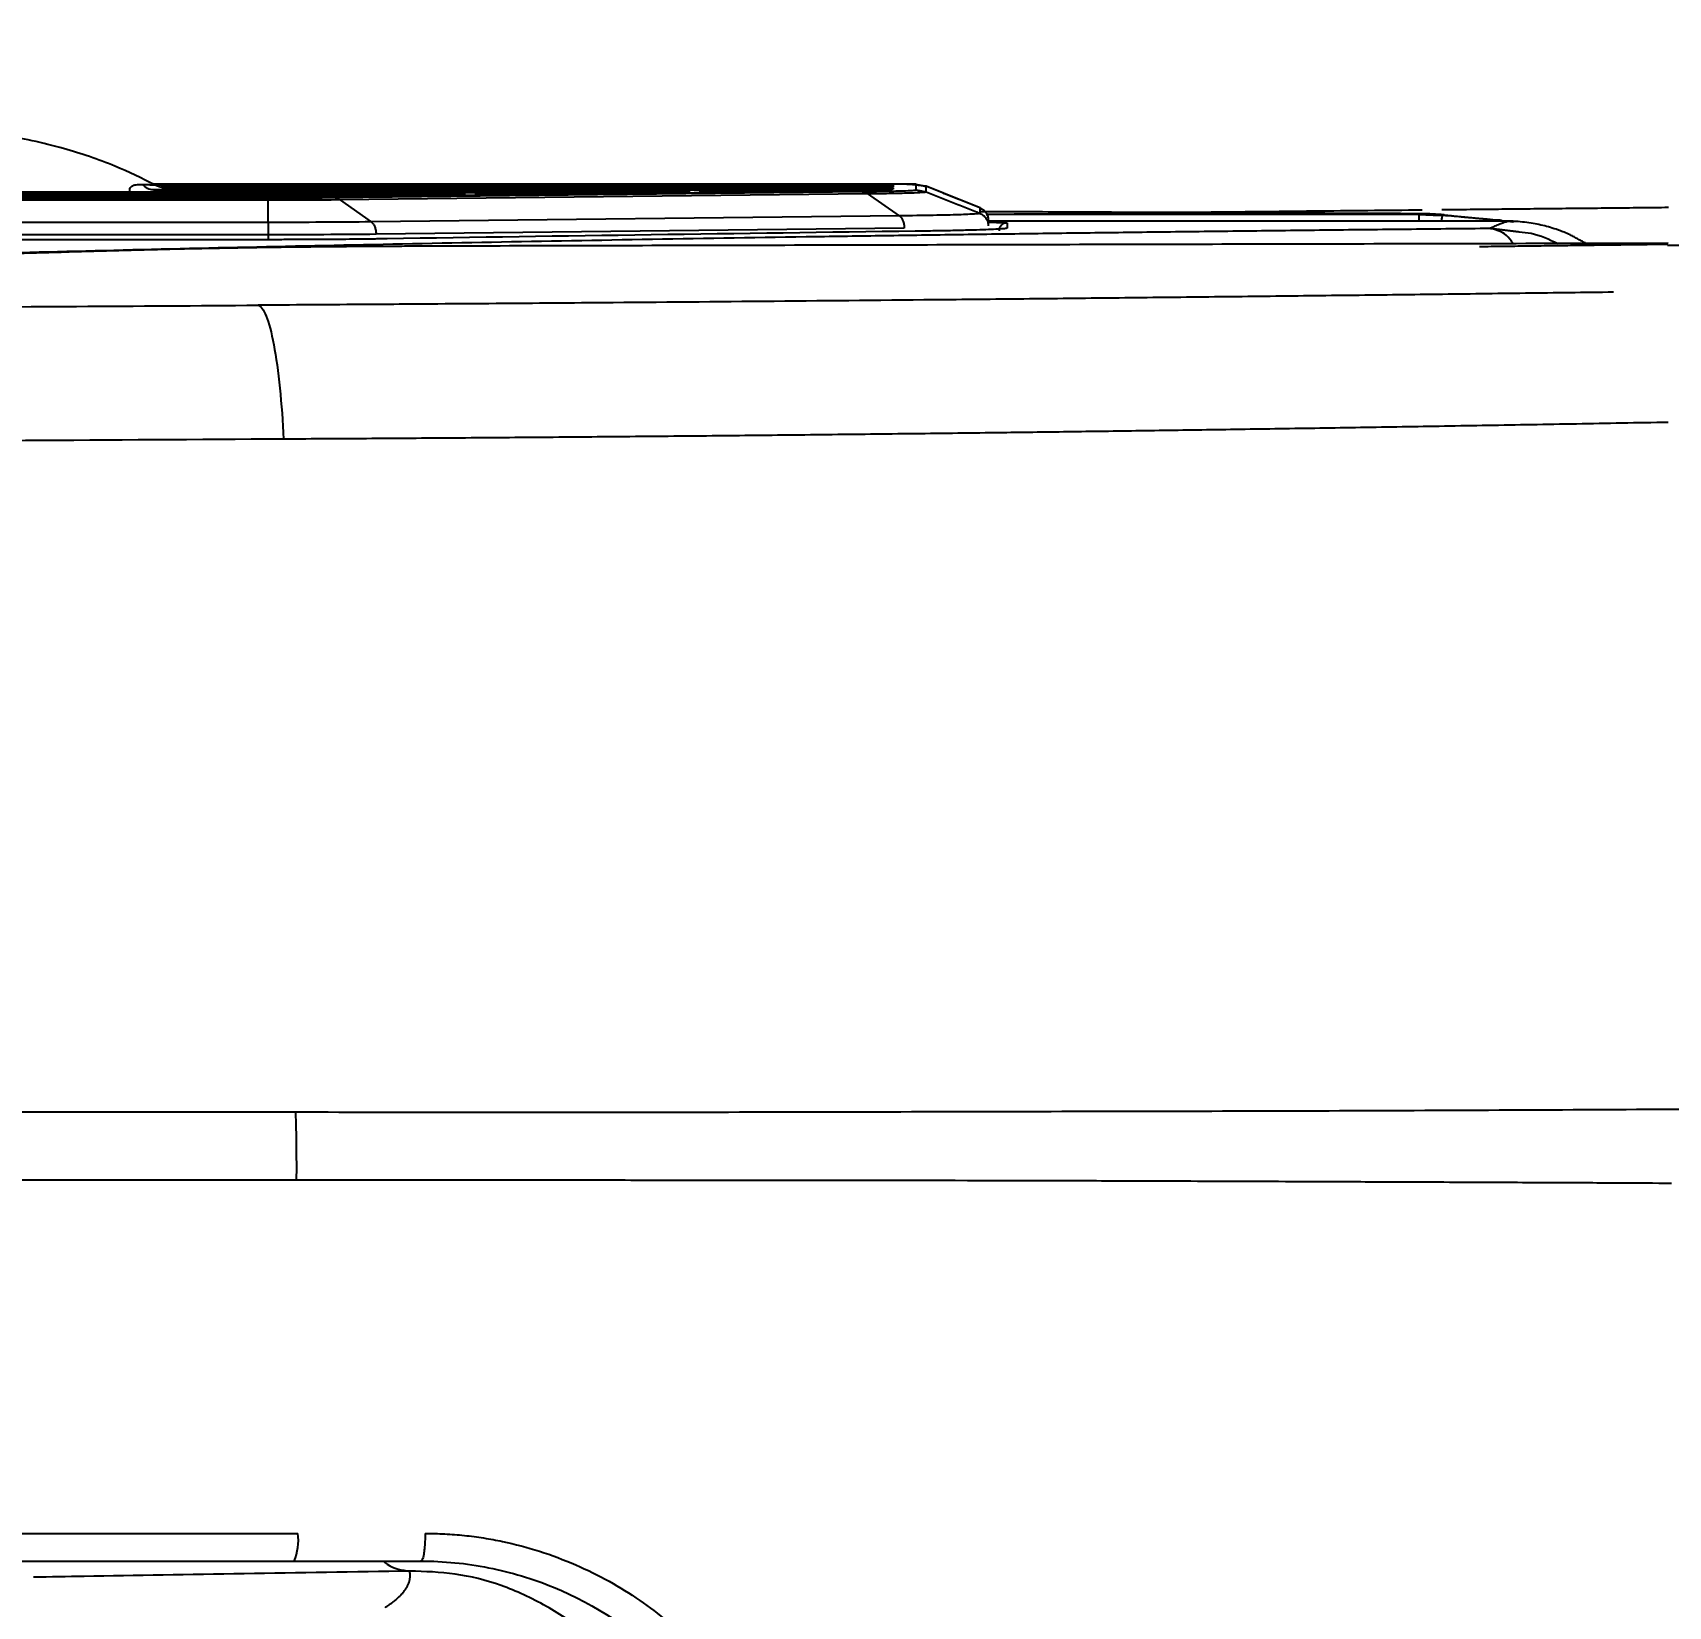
# Model space of a CAD drawing. Extents: x -7692 to 9871, y -72 to 2456.
# Drawn here: x -7301.9 to -7240.9, y 1823.5 to 1882.2 of the extents above; entities that cross this region are included whole.
import ezdxf

# ---------------------------------------------------------------- set-up
doc = ezdxf.new("R2010")
doc.units = 0
doc.header["$LTSCALE"] = 20
doc.header["$MEASUREMENT"] = 0
doc.layers.get('0').update_dxf_attribs({"linetype": 'CONTINUOUS'})
doc.layers.get('DEFPOINTS').update_dxf_attribs({"linetype": 'CONTINUOUS'})
doc.styles.get("Standard").update_dxf_attribs({"font": 'NanumGothic.ttf'})
doc.dimstyles.get("Standard").update_dxf_attribs({"dimtxt": 2.7, "dimasz": 2.5, "dimexe": 1.5, "dimexo": 1.5, "dimgap": 1.5, "dimtad": 1, "dimdec": 0, "dimlfac": 10, "dimzin": 0, "dimdsep": 46, "dimtxsty": 'Standard', "dimcen": 0, "dimclrt": 2, "dimadec": 0, "dimazin": 0, "dimtfac": 1, "dimtdec": 0, "dimtmove": 0, "dimatfit": 3, "dimfxl": 0, "dimtolj": 1, "dimtzin": 0, "dimarcsym": 0})

# ---------------------------------------------------------------- blocks, each defined once
blk = doc.blocks.new('*D40')
at = {"color": 3, "lineweight": -2}
for p, q in [((-7534.918, 1868.657), (-7534.918, 1979.602)), ((-6879.872, 1690.109), (-6879.872, 1979.602)), ((-7514.918, 1974.602), (-6899.872, 1974.602))]:
    blk.add_line(p, q, dxfattribs=at)
at = {"color": 3}
for points in [[(-7514.918, 1977.936), (-7514.918, 1971.269), (-7534.918, 1974.602)], [(-6899.872, 1977.936), (-6899.872, 1971.269), (-6879.872, 1974.602)]]:
    blk.add_solid(points, dxfattribs=at)
at = {"layer": 'DEFPOINTS', "color": 0}
for p in [(-6879.872, 1974.602), (-7534.918, 1867.157), (-6879.872, 1688.609)]:
    blk.add_point(p, dxfattribs=at)
at = {"color": 2, "insert": (-7207.395, 1995.489), "char_height": 20, "attachment_point": 5}
blk.add_mtext('\\A1;655', dxfattribs=at)

msp = doc.modelspace()

# ---------------------------------------------------------------- linework, layer by layer
for p, q in [((-7277.386, 1876.279), (-7331.619, 1876.279)), ((-7331.619, 1876.264), (-7277.414, 1876.264)), ((-7285.753, 1876.182), (-7331.619, 1876.182)), ((-7331.619, 1876.166), (-7285.753, 1876.166)), ((-7269.519, 1876.579), (-7297.398, 1876.579)), ((-7297.395, 1876.361), (-7270.457, 1876.361)), ((-7297.349, 1876.556), (-7270.419, 1876.556)), ((-7270.419, 1876.474), (-7297.109, 1876.474)), ((-7297.063, 1876.459), (-7270.419, 1876.459)), ((-7270.419, 1876.377), (-7296.551, 1876.377)), ((-7290.675, 1876.076), (-7270.984, 1876.3)), ((-7285.991, 1876.147), (-7290.52, 1876.095)), ((-7290.458, 1876), (-7270.767, 1876.225)), ((-7285.991, 1876.147), (-7285.997, 1876.147)), ((-7283.897, 1876.182), (-7285.41, 1876.182)), ((-7277.499, 1876.243), (-7281.957, 1876.192)), ((-7275.363, 1876.279), (-7277.044, 1876.279)), ((-7271.488, 1876.311), (-7273.424, 1876.289)), ((-7269.583, 1875.394), (-7270.767, 1876.225)), ((-7269.819, 1876.542), (-7269.819, 1876.483)), ((-7269.819, 1876.445), (-7269.819, 1876.386)), ((-7268.961, 1876.363), (-7268.961, 1876.57)), ((-7266.573, 1875.692), (-7268.603, 1876.504)), ((-7268.59, 1876.291), (-7268.59, 1876.498)), ((-7290.949, 1876.093), (-7330.839, 1876.093)), ((-7292.43, 1876.085), (-7330.284, 1876.085)), ((-7328.718, 1876.063), (-7293.119, 1876.063)), ((-7293.119, 1875.149), (-7293.119, 1875.987)), ((-7290.458, 1876), (-7289.274, 1875.169)), ((-7293.119, 1875.149), (-7328.719, 1875.149)), ((-7293.119, 1875.149), (-7293.119, 1874.687)), ((-7269.583, 1875.394), (-7289.274, 1875.169)), ((-7269.402, 1874.931), (-7289.092, 1874.707)), ((-7250.202, 1875.449), (-7266.325, 1875.449)), ((-7266.269, 1875.231), (-7266.269, 1875.024)), ((-7250.202, 1875.195), (-7266.269, 1875.195)), ((-7249.37, 1875.195), (-7250.202, 1875.195)), ((-7249.339, 1875.412), (-7249.951, 1875.449)), ((-7248.34, 1875.323), (-7249.134, 1875.402)), ((-7246.684, 1875.16), (-7247.038, 1875.195)), ((-7293.119, 1874.506), (-7328.722, 1874.506)), ((-7293.119, 1874.687), (-7328.719, 1874.687)), ((-7293.119, 1874.506), (-7328.719, 1874.506)), ((-7293.119, 1874.687), (-7293.119, 1874.506)), ((-7293.119, 1874.506), (-7293.119, 1874.506)), ((-7321.434, 1826.251), (-7292.007, 1826.251))]:
    msp.add_line(p, q)
at = {"flags": 128}
msp.add_lwpolyline([(-7270.232, 1876.344), (-7270.303, 1876.408), (-7270.423, 1876.454)], dxfattribs=at)
for centre, radius, start, end in [((-7269.819, 1876.242), 0.3, 89.99946, 160.40157), ((-7269.817, 1876.31), 0.273, 117.96669, 165.54613), ((-7269.694, 1869.425), 7.152, 81.70812, 88.64877), ((-7239.365, 1177.478), 696.815, 73.693777, 90.130679), ((-7293.941, 1825.993), 1.952, 336.69231, 7.59502)]:
    msp.add_arc(centre, radius, start, end)
for points, knots in [([(-7297.336, 1876.55), (-7297.828, 1876.792), (-7298.928, 1877.331), (-7300.853, 1877.979), (-7303.208, 1878.49), (-7305.88, 1878.69), (-7308.562, 1878.501), (-7310.946, 1877.991), (-7312.893, 1877.339), (-7314.004, 1876.794), (-7314.502, 1876.55)], [0, 0, 0, 0, 0.092344, 0.205991, 0.340952, 0.497237, 0.655348, 0.79184, 0.90672, 1, 1, 1, 1]), ([(-7298.259, 1876.276), (-7298.265, 1876.299), (-7298.277, 1876.346), (-7298.265, 1876.43), (-7298.194, 1876.514), (-7298.029, 1876.568), (-7297.882, 1876.569), (-7297.801, 1876.569)], [0, 0, 0, 0, 0.101849, 0.202985, 0.419082, 0.678032, 1, 1, 1, 1]), ([(-7297.395, 1876.361), (-7297.468, 1876.372), (-7297.614, 1876.392), (-7297.739, 1876.51), (-7297.801, 1876.569)], [0, 0, 0, 0, 0.5000007, 1, 1, 1, 1]), ([(-7297.336, 1876.55), (-7297.209, 1876.5), (-7296.957, 1876.401), (-7296.686, 1876.385), (-7296.551, 1876.377)], [0, 0, 0, 0, 0.502596, 1, 1, 1, 1]), ([(-7285.753, 1876.166), (-7285.688, 1876.166), (-7285.594, 1876.166), (-7285.486, 1876.165), (-7285.425, 1876.164), (-7285.383, 1876.163), (-7285.351, 1876.162), (-7285.367, 1876.159), (-7285.444, 1876.156), (-7285.631, 1876.151), (-7285.842, 1876.149), (-7285.991, 1876.147)], [0, 0, 0, 0, 0.112015, 0.161844, 0.208203, 0.252853, 0.298643, 0.404574, 0.523827, 0.664, 1, 1, 1, 1]), ([(-7281.957, 1876.192), (-7282.256, 1876.189), (-7282.852, 1876.183), (-7283.549, 1876.182), (-7283.897, 1876.182)], [0, 0, 0, 0, 0.50004, 1, 1, 1, 1]), ([(-7277.239, 1876.264), (-7277.168, 1876.264), (-7277.067, 1876.264), (-7276.951, 1876.263), (-7276.885, 1876.262), (-7276.838, 1876.261), (-7276.801, 1876.259), (-7276.816, 1876.256), (-7276.9, 1876.253), (-7277.038, 1876.249), (-7277.179, 1876.247), (-7277.254, 1876.246)], [0, 0, 0, 0, 0.136616, 0.194908, 0.250547, 0.305447, 0.361486, 0.490826, 0.636894, 0.80869, 1, 1, 1, 1]), ([(-7273.424, 1876.289), (-7273.722, 1876.286), (-7274.319, 1876.281), (-7275.015, 1876.28), (-7275.363, 1876.279)], [0, 0, 0, 0, 0.500041, 1, 1, 1, 1]), ([(-7269.976, 1876.345), (-7270.138, 1876.338), (-7270.462, 1876.325), (-7271.146, 1876.316), (-7271.488, 1876.311)], [0, 0, 0, 0, 0.499975, 1, 1, 1, 1]), ([(-7270.984, 1876.3), (-7270.684, 1876.304), (-7270.212, 1876.31), (-7269.899, 1876.318), (-7269.786, 1876.321)], [0, 0, 0, 0, 0.636571, 1, 1, 1, 1]), ([(-7270.767, 1876.225), (-7270.448, 1876.229), (-7269.81, 1876.237), (-7269.128, 1876.254), (-7268.675, 1876.272), (-7268.618, 1876.285), (-7268.59, 1876.291)], [0, 0, 0, 0, 0.249971, 0.499961, 0.74997, 1, 1, 1, 1]), ([(-7270.457, 1876.361), (-7270.416, 1876.361), (-7270.33, 1876.361), (-7270.213, 1876.36), (-7270.106, 1876.359), (-7269.992, 1876.356), (-7269.903, 1876.351), (-7269.951, 1876.347), (-7269.976, 1876.345)], [0, 0, 0, 0, 0.09365, 0.197452, 0.303679, 0.410605, 0.681971, 1, 1, 1, 1]), ([(-7270.419, 1876.556), (-7270.383, 1876.556), (-7270.308, 1876.556), (-7270.2, 1876.555), (-7270.097, 1876.554), (-7269.972, 1876.552), (-7269.847, 1876.548), (-7269.829, 1876.544), (-7269.819, 1876.542)], [0, 0, 0, 0, 0.093573, 0.192398, 0.302009, 0.418994, 0.679385, 1, 1, 1, 1]), ([(-7269.819, 1876.483), (-7269.828, 1876.482), (-7269.846, 1876.48), (-7269.984, 1876.477), (-7270.183, 1876.474), (-7270.34, 1876.474), (-7270.419, 1876.474)], [0, 0, 0, 0, 0.2498, 0.499987, 0.750182, 1, 1, 1, 1]), ([(-7270.419, 1876.459), (-7270.383, 1876.459), (-7270.308, 1876.459), (-7270.2, 1876.458), (-7270.097, 1876.457), (-7269.972, 1876.454), (-7269.847, 1876.451), (-7269.829, 1876.447), (-7269.819, 1876.445)], [0, 0, 0, 0, 0.093568, 0.192388, 0.301999, 0.41899, 0.679382, 1, 1, 1, 1]), ([(-7270.419, 1876.459), (-7270.419, 1876.457), (-7270.419, 1876.455), (-7270.419, 1876.436), (-7270.419, 1876.409), (-7270.419, 1876.384), (-7270.419, 1876.371)], [0, 0, 0, 0, 0.2500159, 0.5000019, 0.7499936, 1, 1, 1, 1]), ([(-7269.819, 1876.386), (-7269.828, 1876.385), (-7269.846, 1876.382), (-7269.984, 1876.379), (-7270.183, 1876.377), (-7270.34, 1876.377), (-7270.419, 1876.377)], [0, 0, 0, 0, 0.249796, 0.499978, 0.750173, 1, 1, 1, 1]), ([(-7269.786, 1876.321), (-7269.685, 1876.323), (-7269.356, 1876.33), (-7269.046, 1876.345), (-7268.989, 1876.357), (-7268.961, 1876.363)], [0, 0, 0, 0, 0.1840369, 0.5977359, 1, 1, 1, 1]), ([(-7268.961, 1876.57), (-7268.97, 1876.571), (-7268.987, 1876.573), (-7269.115, 1876.576), (-7269.3, 1876.578), (-7269.446, 1876.578), (-7269.519, 1876.579)], [0, 0, 0, 0, 0.250449, 0.499998, 0.749559, 1, 1, 1, 1]), ([(-7293.119, 1876.063), (-7292.68, 1876.064), (-7291.803, 1876.065), (-7291.051, 1876.072), (-7290.675, 1876.076)], [0, 0, 0, 0, 0.5, 1, 1, 1, 1]), ([(-7293.119, 1875.987), (-7292.641, 1875.987), (-7291.686, 1875.988), (-7290.867, 1875.996), (-7290.458, 1876)], [0, 0, 0, 0, 0.499994, 1, 1, 1, 1]), ([(-7290.875, 1876.091), (-7290.923, 1876.091), (-7291.021, 1876.09), (-7291.137, 1876.089), (-7291.197, 1876.089)], [0, 0, 0, 0, 0.488582, 1, 1, 1, 1]), ([(-7266.583, 1875.695), (-7266.539, 1875.673), (-7266.45, 1875.628), (-7266.349, 1875.515), (-7266.282, 1875.38), (-7266.273, 1875.281), (-7266.269, 1875.231)], [0, 0, 0, 0, 0.249995, 0.500005, 0.75, 1, 1, 1, 1]), ([(-7337.535, 1872.74), (-7337.181, 1872.758), (-7336.473, 1872.794), (-7335.4, 1872.847), (-7334.32, 1872.899), (-7333.231, 1872.95), (-7332.134, 1873.001), (-7331.029, 1873.05), (-7329.916, 1873.099), (-7328.794, 1873.148), (-7327.664, 1873.195), (-7326.526, 1873.242), (-7325.38, 1873.288), (-7324.225, 1873.334), (-7323.063, 1873.378), (-7321.892, 1873.422), (-7320.712, 1873.466), (-7319.525, 1873.508), (-7317.028, 1873.596), (-7313.163, 1873.724), (-7307.835, 1873.883), (-7302.371, 1874.031), (-7296.771, 1874.169), (-7291.038, 1874.296), (-7285.174, 1874.413), (-7279.184, 1874.521), (-7274.208, 1874.601), (-7270.313, 1874.66), (-7267.547, 1874.699), (-7264.76, 1874.737), (-7261.95, 1874.773), (-7259.118, 1874.808), (-7256.264, 1874.842), (-7253.388, 1874.874), (-7250.491, 1874.904), (-7248.542, 1874.924), (-7247.567, 1874.933)], [0, 0, 0, 0, 0.014703, 0.0294, 0.044092, 0.058779, 0.073463, 0.088143, 0.102821, 0.117496, 0.132169, 0.146841, 0.161512, 0.176183, 0.190854, 0.205526, 0.220199, 0.234874, 0.249551, 0.312174, 0.374726, 0.437247, 0.499779, 0.562375, 0.624957, 0.687565, 0.750239, 0.777975, 0.805706, 0.833436, 0.861169, 0.888909, 0.916658, 0.944421, 0.9722, 1, 1, 1, 1]), ([(-7289.274, 1875.169), (-7289.866, 1875.163), (-7291.049, 1875.152), (-7292.429, 1875.15), (-7293.119, 1875.149)], [0, 0, 0, 0, 0.499977, 1, 1, 1, 1]), ([(-7289.274, 1875.169), (-7289.249, 1875.146), (-7289.197, 1875.101), (-7289.139, 1874.988), (-7289.1, 1874.854), (-7289.095, 1874.756), (-7289.092, 1874.707)], [0, 0, 0, 0, 0.249994, 0.5, 0.750016, 1, 1, 1, 1]), ([(-7266.583, 1875.488), (-7266.621, 1875.479), (-7266.698, 1875.461), (-7267.322, 1875.435), (-7268.262, 1875.411), (-7269.143, 1875.4), (-7269.583, 1875.394)], [0, 0, 0, 0, 0.2500024, 0.5000105, 0.7500159, 1, 1, 1, 1]), ([(-7269.583, 1875.394), (-7269.558, 1875.371), (-7269.506, 1875.326), (-7269.448, 1875.213), (-7269.409, 1875.079), (-7269.404, 1874.981), (-7269.402, 1874.931)], [0, 0, 0, 0, 0.250005, 0.500004, 0.749995, 1, 1, 1, 1]), ([(-7265.569, 1874.936), (-7265.57, 1874.935), (-7265.571, 1874.932), (-7265.585, 1874.927), (-7265.607, 1874.923), (-7265.638, 1874.918), (-7265.677, 1874.914), (-7265.726, 1874.909), (-7265.835, 1874.901), (-7266.052, 1874.889), (-7266.453, 1874.873), (-7266.964, 1874.858), (-7267.469, 1874.846), (-7267.909, 1874.837), (-7268.249, 1874.832), (-7268.608, 1874.826), (-7268.862, 1874.823), (-7268.99, 1874.821)], [0, 0, 0, 0, 0.035004, 0.069815, 0.104469, 0.139004, 0.173457, 0.207865, 0.242268, 0.371344, 0.499472, 0.627601, 0.756951, 0.81738, 0.877895, 0.938701, 1, 1, 1, 1]), ([(-7266.583, 1875.488), (-7266.538, 1875.466), (-7266.448, 1875.422), (-7266.386, 1875.344), (-7266.355, 1875.304)], [0, 0, 0, 0, 0.499998, 1, 1, 1, 1]), ([(-7266.355, 1875.304), (-7266.33, 1875.261), (-7266.28, 1875.174), (-7266.273, 1875.074), (-7266.269, 1875.024)], [0, 0, 0, 0, 0.499992, 1, 1, 1, 1]), ([(-7266.298, 1875.158), (-7266.138, 1875.155), (-7265.665, 1875.147), (-7265.607, 1875.137), (-7265.569, 1875.13)], [0, 0, 0, 0, 0.336215, 1, 1, 1, 1]), ([(-7265.569, 1875.13), (-7265.648, 1875.13), (-7265.725, 1875.098), (-7265.837, 1874.986), (-7265.869, 1874.91), (-7265.869, 1874.83)], [0, 0, 0, 0, 0.5, 0.5, 1, 1, 1, 1]), ([(-7250.202, 1875.195), (-7250.202, 1875.266), (-7250.202, 1875.333), (-7250.202, 1875.425), (-7250.202, 1875.448), (-7250.202, 1875.449)], [0, 0, 0, 0, 0.5, 0.5, 1, 1, 1, 1]), ([(-7249.37, 1875.195), (-7249.363, 1875.256), (-7249.355, 1875.313), (-7249.341, 1875.39), (-7249.335, 1875.41), (-7249.331, 1875.411)], [0, 0, 0, 0, 0.5, 0.5, 1, 1, 1, 1]), ([(-7249.275, 1875.429), (-7249.091, 1875.411), (-7248.723, 1875.375), (-7248.172, 1875.321), (-7247.706, 1875.275), (-7247.342, 1875.239), (-7247.158, 1875.221), (-7247.078, 1875.213)], [0, 0, 0, 0, 0.250061, 0.500085, 0.750012, 0.889999, 1, 1, 1, 1]), ([(-7248.359, 1875.325), (-7248.421, 1875.331), (-7248.537, 1875.341), (-7248.654, 1875.351), (-7248.709, 1875.356)], [0, 0, 0, 0, 0.528878, 1, 1, 1, 1]), ([(-7248.032, 1875.296), (-7248.055, 1875.298), (-7248.093, 1875.301), (-7248.149, 1875.306), (-7248.212, 1875.312), (-7248.284, 1875.318), (-7248.336, 1875.323), (-7248.359, 1875.325)], [0, 0, 0, 0, 0.2182024, 0.348087, 0.5092483, 0.7898186, 1, 1, 1, 1]), ([(-7247.084, 1875.193), (-7247.091, 1875.196), (-7247.104, 1875.201), (-7247.123, 1875.209), (-7247.144, 1875.217), (-7247.163, 1875.223), (-7247.183, 1875.227), (-7247.209, 1875.229), (-7247.246, 1875.229), (-7247.318, 1875.227), (-7247.4, 1875.234), (-7247.476, 1875.243), (-7247.541, 1875.251), (-7247.611, 1875.259), (-7247.708, 1875.268), (-7247.85, 1875.28), (-7247.965, 1875.29), (-7248.032, 1875.296)], [0, 0, 0, 0, 0.019967, 0.04105, 0.064715, 0.103349, 0.126716, 0.164116, 0.221488, 0.270829, 0.382905, 0.449384, 0.519432, 0.589616, 0.667333, 0.806495, 1, 1, 1, 1]), ([(-7247.567, 1874.933), (-7247.516, 1874.957), (-7247.408, 1875.007), (-7247.271, 1875.063), (-7247.161, 1875.107), (-7247.076, 1875.141), (-7247.001, 1875.17), (-7246.948, 1875.189), (-7246.929, 1875.195)], [0, 0, 0, 0, 0.235501, 0.497977, 0.626045, 0.748442, 0.907777, 1, 1, 1, 1]), ([(-7246.705, 1874.357), (-7246.723, 1874.387), (-7246.818, 1874.543), (-7247.101, 1874.816), (-7247.383, 1874.887), (-7247.567, 1874.933)], [0, 0, 0, 0, 0.078528, 0.400707, 1, 1, 1, 1]), ([(-7246.931, 1875.178), (-7246.928, 1875.183), (-7246.925, 1875.188), (-7246.917, 1875.196), (-7246.915, 1875.198), (-7246.914, 1875.198), (-7246.914, 1875.198), (-7246.914, 1875.198), (-7246.912, 1875.198), (-7246.913, 1875.195), (-7246.914, 1875.19), (-7246.919, 1875.182), (-7246.932, 1875.174), (-7246.945, 1875.169), (-7246.954, 1875.166), (-7246.959, 1875.165), (-7246.961, 1875.164), (-7246.963, 1875.164), (-7246.963, 1875.164), (-7246.964, 1875.163), (-7246.964, 1875.163), (-7246.981, 1875.159), (-7247.009, 1875.153), (-7247.049, 1875.15), (-7247.07, 1875.148), (-7247.08, 1875.147), (-7247.084, 1875.146), (-7247.086, 1875.146), (-7247.088, 1875.146), (-7247.088, 1875.146), (-7247.088, 1875.146), (-7247.088, 1875.146), (-7247.089, 1875.146), (-7247.089, 1875.146)], [0, 0, 0, 0, 0.122904, 0.160024, 0.168721, 0.170474, 0.171124, 0.171521, 0.171994, 0.187683, 0.216947, 0.286627, 0.382405, 0.457171, 0.493738, 0.513329, 0.523689, 0.52904, 0.531762, 0.533134, 0.533823, 0.534514, 0.755655, 0.883666, 0.943972, 0.972544, 0.986414, 0.993243, 0.99663, 0.998317, 0.999159, 0.99958, 1, 1, 1, 1]), ([(-7247.078, 1875.213), (-7247.072, 1875.212), (-7247.058, 1875.211), (-7247.029, 1875.208), (-7246.991, 1875.204), (-7246.958, 1875.201), (-7246.933, 1875.199), (-7246.92, 1875.197), (-7246.913, 1875.197)], [0, 0, 0, 0, 0.1105355, 0.2517458, 0.5034622, 0.7515921, 0.8757181, 1, 1, 1, 1]), ([(-7246.731, 1875.16), (-7246.741, 1875.166), (-7246.803, 1875.201), (-7246.872, 1875.198), (-7246.929, 1875.195)], [0, 0, 0, 0, 0.171093, 1, 1, 1, 1]), ([(-7246.913, 1875.197), (-7246.913, 1875.197), (-7246.913, 1875.196), (-7246.914, 1875.196), (-7246.922, 1875.195), (-7246.928, 1875.194), (-7246.929, 1875.193), (-7246.929, 1875.193)], [0, 0, 0, 0, 0.165391, 0.391621, 0.641395, 0.79377, 1, 1, 1, 1]), ([(-7244.581, 1874.688), (-7244.655, 1874.72), (-7244.786, 1874.777), (-7244.961, 1874.843), (-7245.155, 1874.911), (-7245.385, 1874.981), (-7245.667, 1875.053), (-7245.963, 1875.113), (-7246.273, 1875.158), (-7246.543, 1875.182), (-7246.762, 1875.193), (-7246.872, 1875.195), (-7246.929, 1875.195)], [0, 0, 0, 0, 0.099454, 0.176238, 0.230696, 0.353471, 0.475289, 0.596667, 0.729771, 0.861315, 0.929076, 1, 1, 1, 1]), ([(-7289.092, 1874.707), (-7289.723, 1874.701), (-7290.962, 1874.69), (-7292.408, 1874.688), (-7293.119, 1874.687)], [0, 0, 0, 0, 0.50822, 1, 1, 1, 1]), ([(-7288.681, 1874.537), (-7288.746, 1874.536), (-7288.874, 1874.534), (-7289.072, 1874.531), (-7289.271, 1874.529), (-7289.472, 1874.526), (-7289.784, 1874.523), (-7290.221, 1874.518), (-7290.791, 1874.514), (-7291.375, 1874.51), (-7291.956, 1874.508), (-7292.538, 1874.506), (-7292.924, 1874.506), (-7293.119, 1874.506)], [0, 0, 0, 0, 0.05022, 0.09996, 0.14927, 0.198196, 0.246788, 0.372709, 0.501789, 0.63032, 0.755909, 0.876623, 1, 1, 1, 1]), ([(-7240.919, 1874.37), (-7244.696, 1874.361), (-7252.25, 1874.345), (-7263.581, 1874.318), (-7274.911, 1874.292), (-7282.464, 1874.274), (-7286.24, 1874.265)], [0, 0, 0, 0, 0.2500033, 0.5000044, 0.7500032, 1, 1, 1, 1]), ([(-7246.482, 1874.801), (-7246.332, 1874.788), (-7245.825, 1874.744), (-7245.36, 1874.519), (-7245.034, 1874.36)], [0, 0, 0, 0, 0.297734, 1, 1, 1, 1]), ([(-7297.755, 1874.12), (-7298.168, 1874.108), (-7298.994, 1874.086), (-7300.225, 1874.051), (-7301.448, 1874.015), (-7302.664, 1873.979), (-7303.872, 1873.943), (-7305.074, 1873.906), (-7306.267, 1873.868), (-7307.454, 1873.83), (-7308.633, 1873.791), (-7309.805, 1873.751), (-7310.97, 1873.711), (-7312.127, 1873.671), (-7313.277, 1873.629), (-7314.419, 1873.587), (-7316.596, 1873.505), (-7319.766, 1873.38), (-7323.151, 1873.235), (-7325.787, 1873.115), (-7327.72, 1873.023), (-7329.645, 1872.928), (-7330.912, 1872.863), (-7331.548, 1872.83)], [0, 0, 0, 0, 0.033456, 0.066904, 0.100345, 0.133781, 0.167212, 0.20064, 0.234065, 0.267489, 0.300914, 0.334339, 0.367767, 0.401199, 0.434635, 0.468076, 0.501525, 0.627068, 0.752758, 0.813714, 0.875236, 0.937328, 1, 1, 1, 1]), ([(-7286.24, 1874.265), (-7286.374, 1874.265), (-7286.642, 1874.264), (-7287.043, 1874.263), (-7287.442, 1874.261), (-7287.839, 1874.259), (-7288.236, 1874.257), (-7288.63, 1874.255), (-7289.023, 1874.253), (-7289.806, 1874.247), (-7290.963, 1874.238), (-7292.46, 1874.221), (-7293.901, 1874.201), (-7295.045, 1874.181), (-7295.921, 1874.164), (-7296.555, 1874.15), (-7297.169, 1874.135), (-7297.56, 1874.125), (-7297.755, 1874.12)], [0, 0, 0, 0, 0.0313114, 0.0625792, 0.0938174, 0.1250403, 0.1562618, 0.1874961, 0.2187574, 0.2500598, 0.3750944, 0.5001646, 0.6253263, 0.7505442, 0.8129374, 0.8752363, 0.9375532, 1, 1, 1, 1]), ([(-7242.957, 1872.547), (-7243.504, 1872.54), (-7244.598, 1872.526), (-7246.244, 1872.505), (-7247.892, 1872.485), (-7249.543, 1872.464), (-7251.197, 1872.444), (-7252.853, 1872.425), (-7254.513, 1872.406), (-7256.175, 1872.387), (-7257.84, 1872.368), (-7259.508, 1872.35), (-7261.178, 1872.332), (-7262.85, 1872.314), (-7264.525, 1872.297), (-7266.202, 1872.28), (-7269.44, 1872.249), (-7274.25, 1872.204), (-7279.205, 1872.162), (-7283.477, 1872.129), (-7286.65, 1872.106), (-7289.852, 1872.084), (-7291.995, 1872.07), (-7293.097, 1872.063), (-7293.485, 1872.06)], [0, 0, 0, 0, 0.03322, 0.06644, 0.099659, 0.132879, 0.166098, 0.199317, 0.232537, 0.265756, 0.298977, 0.332198, 0.365419, 0.398641, 0.431864, 0.465087, 0.49831, 0.623972, 0.749629, 0.790081, 0.874846, 0.935639, 0.977357, 1, 1, 1, 1]), ([(-7334.201, 1871.823), (-7332.825, 1871.831), (-7330.081, 1871.846), (-7325.978, 1871.869), (-7321.9, 1871.892), (-7317.848, 1871.915), (-7312.895, 1871.943), (-7307.034, 1871.978), (-7300.258, 1872.019), (-7295.743, 1872.046), (-7293.485, 1872.06)], [0, 0, 0, 0, 0.101267, 0.20194, 0.302021, 0.401509, 0.500404, 0.6669, 0.833431, 1, 1, 1, 1]), ([(-7293.485, 1872.06), (-7293.389, 1872.032), (-7293.287, 1871.901), (-7293.089, 1871.41), (-7292.992, 1871.048), (-7292.818, 1870.131), (-7292.741, 1869.576), (-7292.618, 1868.368), (-7292.571, 1867.715), (-7292.54, 1867.066)], [0, 0, 0, 0, 0.25, 0.25, 0.5, 0.5, 0.75, 0.75, 1, 1, 1, 1]), ([(-7240.919, 1867.692), (-7241.495, 1867.682), (-7242.636, 1867.661), (-7244.335, 1867.631), (-7246.003, 1867.602), (-7247.642, 1867.574), (-7249.25, 1867.547), (-7250.83, 1867.521), (-7252.381, 1867.496), (-7253.903, 1867.472), (-7255.397, 1867.449), (-7256.864, 1867.427), (-7258.303, 1867.406), (-7259.714, 1867.386), (-7261.099, 1867.367), (-7262.457, 1867.348), (-7263.789, 1867.33), (-7265.094, 1867.313), (-7267.041, 1867.289), (-7269.638, 1867.258), (-7272.897, 1867.222), (-7276.157, 1867.188), (-7279.42, 1867.158), (-7282.687, 1867.131), (-7285.962, 1867.106), (-7289.246, 1867.084), (-7291.441, 1867.072), (-7292.54, 1867.066)], [0, 0, 0, 0, 0.034257, 0.067836, 0.100753, 0.133019, 0.16465, 0.195657, 0.226052, 0.255845, 0.285046, 0.313665, 0.341711, 0.369191, 0.396114, 0.422486, 0.448313, 0.473602, 0.498358, 0.561362, 0.624176, 0.686853, 0.749446, 0.812006, 0.874584, 0.937232, 1, 1, 1, 1]), ([(-7240.919, 1842.064), (-7245.117, 1842.043), (-7249.333, 1842.02), (-7257.801, 1841.992), (-7262.053, 1841.986), (-7270.591, 1841.967), (-7274.874, 1841.957), (-7283.464, 1841.95), (-7287.772, 1841.956), (-7292.094, 1841.958)], [0, 0, 0, 0, 0.25, 0.25, 0.5, 0.5, 0.75, 0.75, 1, 1, 1, 1]), ([(-7226.991, 1842.038), (-7227.523, 1842.044), (-7228.618, 1842.054), (-7230.309, 1842.071), (-7232.095, 1842.084), (-7234.209, 1842.092), (-7236.503, 1842.09), (-7238.828, 1842.077), (-7240.262, 1842.068), (-7240.919, 1842.064)], [0, 0, 0, 0, 0.115256, 0.237136, 0.365639, 0.500714, 0.692783, 0.85922, 1, 1, 1, 1]), ([(-7292.094, 1841.958), (-7297.183, 1841.959), (-7302.274, 1841.96), (-7312.462, 1841.962), (-7317.558, 1841.965), (-7322.658, 1841.965)], [0, 0, 0, 0, 0.5, 0.5, 1, 1, 1, 1]), ([(-7292.066, 1839.429), (-7293.026, 1839.429), (-7295.545, 1839.428), (-7300.585, 1839.426), (-7306.682, 1839.424), (-7313.053, 1839.423), (-7318.099, 1839.422), (-7321.128, 1839.421), (-7322.323, 1839.421)], [0, 0, 0, 0, 0.095327, 0.249999, 0.500003, 0.700006, 0.881614, 1, 1, 1, 1]), ([(-7240.804, 1839.306), (-7241.429, 1839.31), (-7242.852, 1839.318), (-7245.249, 1839.329), (-7248.169, 1839.342), (-7251.121, 1839.354), (-7253.774, 1839.365), (-7256.618, 1839.376), (-7259.635, 1839.388), (-7264.386, 1839.404), (-7268.803, 1839.412), (-7273.638, 1839.417), (-7277.189, 1839.419), (-7281.034, 1839.422), (-7284.836, 1839.426), (-7288.568, 1839.43), (-7291.005, 1839.429), (-7292.066, 1839.429)], [0, 0, 0, 0, 0.0371371, 0.0845204, 0.1421498, 0.2100253, 0.2588964, 0.2985538, 0.377454, 0.4361653, 0.5771378, 0.6356695, 0.7181139, 0.783845, 0.85908, 0.9386751, 1, 1, 1, 1]), ([(-7287.265, 1826.251), (-7287.264, 1826.106), (-7287.268, 1825.964), (-7287.28, 1825.782), (-7287.284, 1825.726), (-7287.295, 1825.624), (-7287.3, 1825.579), (-7287.319, 1825.449), (-7287.335, 1825.369), (-7287.374, 1825.254), (-7287.396, 1825.22), (-7287.419, 1825.22)], [0, 0, 0, 0, 0.25, 0.25, 0.375, 0.375, 0.5, 0.5, 0.75, 0.75, 1, 1, 1, 1]), ([(-7287.265, 1826.251), (-7287.142, 1826.25), (-7286.898, 1826.249), (-7286.531, 1826.234), (-7286.165, 1826.211), (-7285.681, 1826.167), (-7285.083, 1826.089), (-7284.144, 1825.916), (-7282.987, 1825.606), (-7281.656, 1825.107), (-7280.405, 1824.493), (-7278.894, 1823.55), (-7277.216, 1822.136), (-7275.822, 1820.442), (-7274.909, 1818.938), (-7274.4, 1817.878), (-7274.033, 1816.934), (-7273.788, 1816.178), (-7273.599, 1815.465), (-7273.46, 1814.811), (-7273.356, 1814.168), (-7273.283, 1813.533), (-7273.238, 1812.892), (-7273.232, 1812.463), (-7273.23, 1812.248)], [0, 0, 0, 0, 0.016779, 0.0335448, 0.0503087, 0.0670817, 0.1002092, 0.1329445, 0.1980347, 0.2639917, 0.327346, 0.3884425, 0.5071814, 0.6249355, 0.6852107, 0.7459184, 0.7842405, 0.8224857, 0.8535738, 0.8842677, 0.91303, 0.9418636, 0.9708325, 1, 1, 1, 1]), ([(-7321.561, 1825.221), (-7316.42, 1825.221), (-7311.983, 1825.221), (-7301.712, 1825.221), (-7297.279, 1825.221), (-7292.149, 1825.221)], [0, 0, 0, 0, 0.5, 0.5, 1, 1, 1, 1]), ([(-7288.828, 1825.221), (-7288.78, 1825.18), (-7288.479, 1824.927), (-7288.131, 1824.882), (-7287.839, 1824.845)], [0, 0, 0, 0, 0.161156, 1, 1, 1, 1]), ([(-7287.419, 1825.22), (-7286.574, 1825.22), (-7285.727, 1825.138), (-7284.068, 1824.81), (-7283.255, 1824.565), (-7280.907, 1823.599), (-7279.466, 1822.644), (-7277.052, 1820.247), (-7276.08, 1818.805), (-7275.092, 1816.437), (-7274.841, 1815.615), (-7274.504, 1813.935), (-7274.419, 1813.078), (-7274.419, 1812.221)], [0, 0, 0, 0, 0.125, 0.125, 0.25, 0.25, 0.5, 0.5, 0.75, 0.75, 0.875, 0.875, 1, 1, 1, 1]), ([(-7287.839, 1824.845), (-7291.976, 1824.781), (-7296.795, 1824.707), (-7301.237, 1824.626), (-7301.865, 1824.614)], [0, 0, 0, 0, 0.858549, 1, 1, 1, 1]), ([(-7288.758, 1823.485), (-7288.712, 1823.515), (-7288.619, 1823.575), (-7288.493, 1823.666), (-7288.377, 1823.757), (-7288.273, 1823.847), (-7288.179, 1823.938), (-7288.096, 1824.029), (-7288.024, 1824.119), (-7287.963, 1824.21), (-7287.912, 1824.301), (-7287.873, 1824.391), (-7287.844, 1824.482), (-7287.826, 1824.573), (-7287.819, 1824.664), (-7287.822, 1824.754), (-7287.834, 1824.815), (-7287.839, 1824.845)], [0, 0, 0, 0, 0.066671, 0.13334, 0.200008, 0.266674, 0.333339, 0.400004, 0.466668, 0.533332, 0.599996, 0.666661, 0.733326, 0.799992, 0.86666, 0.933329, 1, 1, 1, 1]), ([(-7280.832, 1822.015), (-7280.948, 1822.146), (-7281.522, 1822.795), (-7282.756, 1823.585), (-7284.446, 1824.376), (-7286.154, 1824.796), (-7287.275, 1824.829), (-7287.839, 1824.845)], [0, 0, 0, 0, 0.057482, 0.28479, 0.518682, 0.758029, 1, 1, 1, 1])]:
    msp.add_open_spline(points, degree=3, knots=knots)
for points, degree in [([(-7297.801, 1876.569), (-7297.336, 1876.55)], 1), ([(-7297.203, 1876.365), (-7297.395, 1876.361)], 1), ([(-7296.551, 1876.377), (-7297.203, 1876.365)], 1), ([(-7277.254, 1876.246), (-7277.499, 1876.243)], 1), ([(-7270.984, 1876.3), (-7270.767, 1876.225)], 1), ([(-7268.961, 1876.57), (-7268.59, 1876.498)], 1), ([(-7268.961, 1876.363), (-7268.59, 1876.291)], 1), ([(-7268.59, 1876.498), (-7268.661, 1876.503)], 1), ([(-7266.583, 1875.695), (-7268.59, 1876.498)], 1), ([(-7268.59, 1876.291), (-7266.583, 1875.488)], 1), ([(-7328.719, 1875.987), (-7293.119, 1875.987)], 1), ([(-7293.119, 1876.063), (-7293.119, 1875.987)], 1), ([(-7291.25, 1876.089), (-7292.43, 1876.085)], 1), ([(-7291.197, 1876.089), (-7291.25, 1876.089)], 1), ([(-7290.52, 1876.095), (-7290.875, 1876.091)], 1), ([(-7290.458, 1876), (-7290.675, 1876.076)], 1), ([(-7266.583, 1875.695), (-7266.583, 1875.488)], 1), ([(-7250.128, 1875.473), (-7266.558, 1875.549)], 1), ([(-7250.097, 1875.608), (-7266.321, 1875.441)], 1), ([(-7240.912, 1875.702), (-7249.367, 1875.615)], 1), ([(-7265.569, 1875.13), (-7265.569, 1875.073), (-7265.569, 1875.008), (-7265.569, 1874.936)], 3), ([(-7250.202, 1875.449), (-7250.178, 1875.458), (-7250.153, 1875.466), (-7250.128, 1875.473)], 3), ([(-7250.202, 1875.449), (-7249.871, 1875.435)], 1), ([(-7249.275, 1875.429), (-7249.559, 1875.457), (-7249.844, 1875.471), (-7250.128, 1875.473)], 3), ([(-7249.871, 1875.435), (-7249.331, 1875.411)], 1), ([(-7246.929, 1875.195), (-7247.743, 1875.195), (-7248.557, 1875.195), (-7249.37, 1875.195)], 3), ([(-7249.331, 1875.411), (-7249.313, 1875.417), (-7249.294, 1875.423), (-7249.275, 1875.429)], 3), ([(-7249.09, 1875.39), (-7249.17, 1875.397), (-7249.251, 1875.404), (-7249.331, 1875.411)], 3), ([(-7248.709, 1875.356), (-7248.836, 1875.367), (-7248.963, 1875.379), (-7249.09, 1875.39)], 3), ([(-7247.567, 1874.933), (-7246.482, 1874.801)], 1), ([(-7268.99, 1874.821), (-7275.554, 1874.735), (-7282.117, 1874.64), (-7288.681, 1874.537)], 3), ([(-7240.939, 1874.328), (-7247.959, 1874.241)], 1), ([(-7243.981, 1874.363), (-7244.581, 1874.688)], 1), ([(-7292.54, 1867.066), (-7305.41, 1866.992), (-7318.04, 1866.923), (-7330.996, 1866.855)], 3), ([(-7292.094, 1841.958), (-7292.069, 1841.14), (-7292.059, 1840.283), (-7292.066, 1839.429)], 3), ([(-7292.149, 1825.221), (-7290.527, 1825.221), (-7289.038, 1825.221), (-7287.419, 1825.221)], 3)]:
    msp.add_open_spline(points, degree=degree)

# ---------------------------------------------------------------- dimensions: what is measured, and where the dimension line sits
dim = msp.add_linear_dim(base=(-6879.872, 1974.602), p1=(-7534.918, 1867.157), p2=(-6879.872, 1688.609), angle=180, dimstyle='Standard', override={"dimtxt": 20, "dimasz": 20, "dimexe": 5, "dimgap": 10, "dimlfac": 1, "dimzin": 8, "dimclrd": 3, "dimclre": 3, "dimazin": 2})
dim.commit()
dim.dimension.update_dxf_attribs({"geometry": '*D40', "text_midpoint": (-7207.395, 1995.489)})

doc.saveas('drawing.dxf')
